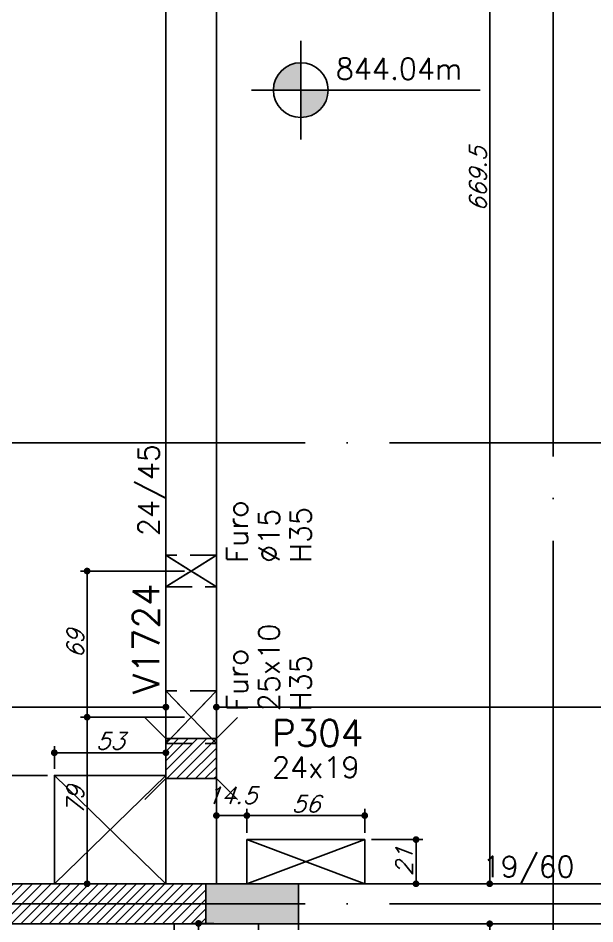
# Model space of a CAD drawing. Header units: millimetres. Extents: x -2368 to 4502, y -2283 to 2217.
# Drawn here: x -963.7 to -689.6, y 645.5 to 1075.9 of the extents above; entities that cross this region are included whole.
import ezdxf
from ezdxf.enums import TextEntityAlignment as Align

# ---------------------------------------------------------------- set-up
doc = ezdxf.new("R2010")
doc.units = ezdxf.units.MM
doc.header["$LTSCALE"] = 50
doc.linetypes.add('EIXO', pattern=[6.800000000000001, 6, -0.4, 0, -0.4])
doc.linetypes.add('HIDDEN', pattern=[0.375, 0.25, -0.125])
for name, color, linetype in [('242', 3, 'Continuous'), ('F-COTAS', 106, 'Continuous'), ('F-COTAS ANCORAGEM', 106, 'Continuous'), ('F-COTAS-FUROS', 50, 'Continuous'), ('F-COTAS-FUROS VIGA', 50, 'Continuous'), ('F-DESNIVEL-1', 254, 'Continuous'), ('F-EIXO', 12, 'EIXO'), ('F-FURO-PAREDE', 2, 'HIDDEN'), ('F-FURO-PAREDE-TEXTOS', 2, 'Continuous'), ('F-LAJES', 3, 'Continuous'), ('F-NÍVEL-PLANTA', 2, 'Continuous'), ('F-PILARES-DIM', 172, 'Continuous'), ('F-PILARES-HACH', 174, 'Continuous'), ('F-PILARES-M', 170, 'Continuous'), ('F-PILARES-N', 170, 'Continuous'), ('F-PILARES-NASCE', 4, 'Continuous'), ('F-PILARES-NOME', 170, 'Continuous'), ('F-PILARES-V', 170, 'Continuous'), ('F-TEXTO', 6, 'Continuous'), ('F-VIGAS', 3, 'Continuous'), ('F-VIGAS-DIM', 2, 'Continuous'), ('F-VIGAS-NOME', 4, 'Continuous'), ('F-VÃO', 1, 'Continuous')]:
    doc.layers.add(name, color=color, linetype=linetype)
doc.styles.add('CP-TEXT-INCL', font='romans.shx', dxfattribs={"oblique": 20})
doc.styles.add('MCP', font='romans.shx')
doc.styles.add('ROMANS', font='romans.shx')
doc.dimstyles.new('CP-COTAS-50', dxfattribs={"dimscale": 0.64, "dimtxt": 12.5, "dimasz": 5, "dimexe": 5, "dimexo": 5, "dimgap": 2.5, "dimtad": 1, "dimdec": 1, "dimdsep": 46, "dimtxsty": 'CP-TEXT-INCL', "dimblk1": 'DOT', "dimblk2": 'DOT', "dimsah": 1, "dimcen": 9, "dimclrd": 256, "dimclre": 256, "dimclrt": 256, "dimadec": 0, "dimazin": 0, "dimtfac": 1, "dimtdec": 1, "dimtmove": 2, "dimatfit": 3, "dimldrblk": 'DOT', "dimfxl": 5, "dimtolj": 1, "dimarcsym": 0})

# ---------------------------------------------------------------- blocks, each defined once
blk = doc.blocks.new('Nível - Planta')
at = {"layer": 'F-NÍVEL-PLANTA'}
h = blk.add_hatch(color=71, dxfattribs=at)
h.paths.add_polyline_path([(-3.5411238e-09, 2.699032e-10), (-3.5411238e-09, 0.260416666936873, 0.4142135623730814), (-0.2604166702080937, 2.699032e-10)])
h.paths.add_polyline_path([(0.2604166631253912, 2.699032e-10), (-3.5411238e-09, 2.699032e-10), (-3.5411238e-09, -0.2604166663970666, 0.4142135623730865)])
for p, q in [((-3.5411238e-09, -0.4687499997300968), (-3.5411238e-09, 0.4687500002699032)), ((-0.4687500035411238, 2.699032e-10), (1.703967649547388, 2.699032e-10))]:
    blk.add_line(p, q, dxfattribs=at)
blk.add_circle((-3.5411238e-09, 2.699032e-10), 0.2604166666666667, dxfattribs=at)
at = {"layer": 'F-TEXTO', "color": 3, "style": 'MCP'}
blk.add_attdef('NÍVEL', (0.3329048316645578, 0.1021140355576442), '', height=0.2, dxfattribs=at)
blk = doc.blocks.new('*U13')
at = {"layer": 'F-EIXO'}
blk.add_line((-2.7418032e-09, 0), (4857.496191245809, -3.359e-13), dxfattribs=at)
at = {"layer": 'F-TEXTO', "style": 'ROMANS'}
blk.add_attdef('EIXO', text='', height=17.5, dxfattribs=at).set_placement((-28.20719999999999, 0), align=Align.MIDDLE_CENTER)
blk = doc.blocks.new('*U20')
at = {"layer": 'F-EIXO'}
blk.add_line((0, 2.7418032e-09), (-3.336e-12, -2828.581274766744), dxfattribs=at)
at = {"layer": 'F-TEXTO', "style": 'ROMANS'}
blk.add_attdef('EIXO', text='', height=17.5, rotation=359.9999999999999, dxfattribs=at).set_placement((3.13e-14, 28.20719999999999), align=Align.MIDDLE_CENTER)
blk = doc.blocks.new('_DOT')
at = {"color": 0, "linetype": 'ByBlock'}
blk.add_line((-0.5, 0), (-1, 0), dxfattribs=at)
at = {"color": 0, "linetype": 'ByBlock', "const_width": 0.5}
blk.add_lwpolyline([(-0.25, 0, 1), (0.25, 0, 1)], format="xyb", close=True, dxfattribs=at)
blk = doc.blocks.new('*D57')
at = {"layer": 'DEFPOINTS', "color": 0, "transparency": 16777216}
for p in [(-1141, 748.4732391664884), (-893.5, 748.4732391664884), (-893.5, 748.4732391664884)]:
    blk.add_point(p, dxfattribs=at)
at = {"layer": 'F-COTAS', "lineweight": -2, "transparency": 16777216}
blk.add_line((-1137.8, 748.4732391664884), (-896.7, 748.4732391664884), dxfattribs=at)
at = {"layer": 'F-COTAS', "lineweight": -2, "transparency": 16777216, "xscale": 3.2, "yscale": 3.2, "zscale": 3.2, "rotation": 180}
blk.add_blockref('_DOT', (-1141, 748.4732391664884), dxfattribs=at)
at = {"layer": 'F-COTAS', "lineweight": -2, "transparency": 16777216, "xscale": 3.2, "yscale": 3.2, "zscale": 3.2}
blk.add_blockref('_DOT', (-893.5, 748.4732391664884), dxfattribs=at)
at = {"layer": 'F-COTAS', "transparency": 16777216, "insert": (-1017.25, 754.0732391664884), "char_height": 8, "attachment_point": 5, "style": 'CP-TEXT-INCL'}
blk.add_mtext('\\A1;247.5', dxfattribs=at)
blk = doc.blocks.new('*D58')
at = {"layer": 'DEFPOINTS', "color": 0, "transparency": 16777216}
for p in [(-869.5000000000001, 748.4732391664884), (-328, 748.4732391664884), (-328, 748.4732391664884)]:
    blk.add_point(p, dxfattribs=at)
at = {"layer": 'F-COTAS', "lineweight": -2, "transparency": 16777216}
blk.add_line((-866.3000000000001, 748.4732391664884), (-331.2, 748.4732391664884), dxfattribs=at)
at = {"layer": 'F-COTAS', "lineweight": -2, "transparency": 16777216, "xscale": 3.2, "yscale": 3.2, "zscale": 3.2, "rotation": 180}
blk.add_blockref('_DOT', (-869.5000000000001, 748.4732391664884), dxfattribs=at)
at = {"layer": 'F-COTAS', "lineweight": -2, "transparency": 16777216, "xscale": 3.2, "yscale": 3.2, "zscale": 3.2}
blk.add_blockref('_DOT', (-328, 748.4732391664884), dxfattribs=at)
at = {"layer": 'F-COTAS', "transparency": 16777216, "insert": (-598.75, 754.0732391664884), "char_height": 8, "attachment_point": 5, "style": 'CP-TEXT-INCL'}
blk.add_mtext('\\A1;541.5', dxfattribs=at)
blk = doc.blocks.new('*D78')
at = {"layer": 'DEFPOINTS', "color": 0, "transparency": 16777216}
for p in [(-739.6199640387788, 645.5000000000011), (-739.6199640387814, 645.5000000000011), (-739.6199640387788, 213.500000000001)]:
    blk.add_point(p, dxfattribs=at)
at = {"layer": 'F-COTAS', "lineweight": -2, "transparency": 16777216}
blk.add_line((-739.6199640387813, 216.700000000001), (-739.6199640387814, 642.3000000000011), dxfattribs=at)
at = {"layer": 'F-COTAS', "lineweight": -2, "transparency": 16777216, "xscale": 3.2, "yscale": 3.2, "zscale": 3.2}
for p, rotation in [((-739.6199640387814, 645.5000000000011), 90), ((-739.6199640387813, 213.500000000001), 270)]:
    blk.add_blockref('_DOT', p, dxfattribs=dict(at, rotation=rotation))
at = {"layer": 'F-COTAS', "transparency": 16777216, "insert": (-745.2199640387812, 429.5000000000012), "char_height": 8, "attachment_point": 5, "rotation": 90, "style": 'CP-TEXT-INCL'}
blk.add_mtext('\\A1;432', dxfattribs=at)
blk = doc.blocks.new('*D79')
at = {"layer": 'DEFPOINTS', "color": 0, "transparency": 16777216}
for p in [(-739.6199640387788, 1334.000000000001), (-739.619964038782, 1334.000000000001), (-739.6199640387788, 664.5000000000011)]:
    blk.add_point(p, dxfattribs=at)
at = {"layer": 'F-COTAS', "lineweight": -2, "transparency": 16777216}
blk.add_line((-739.6199640387817, 667.7000000000012), (-739.619964038782, 1330.800000000001), dxfattribs=at)
at = {"layer": 'F-COTAS', "lineweight": -2, "transparency": 16777216, "xscale": 3.2, "yscale": 3.2, "zscale": 3.2}
for p, rotation in [((-739.619964038782, 1334.000000000001), 90), ((-739.6199640387817, 664.5000000000011), 270)]:
    blk.add_blockref('_DOT', p, dxfattribs=dict(at, rotation=rotation))
at = {"layer": 'F-COTAS', "transparency": 16777216, "insert": (-745.2199640387814, 999.2500000000013), "char_height": 8, "attachment_point": 5, "rotation": 90, "style": 'CP-TEXT-INCL'}
blk.add_mtext('\\A1;669.5', dxfattribs=at)
blk = doc.blocks.new('*D145')
at = {"layer": 'DEFPOINTS', "color": 0, "transparency": 16777216}
for p in [(-980.5, 645.5000000000009), (-849.5, 627.5314984011832), (-849.5, 579.3069353274914)]:
    blk.add_point(p, dxfattribs=at)
at = {"layer": 'F-COTAS', "lineweight": -2, "transparency": 16777216}
for p, q in [((-980.5, 642.3000000000009), (-980.5, 576.1069353274913)), ((-849.5, 624.3314984011831), (-849.5, 576.1069353274913)), ((-977.3, 579.3069353274914), (-852.7, 579.3069353274914))]:
    blk.add_line(p, q, dxfattribs=at)
at = {"layer": 'F-COTAS', "lineweight": -2, "transparency": 16777216, "xscale": 3.2, "yscale": 3.2, "zscale": 3.2, "rotation": 180}
blk.add_blockref('_DOT', (-980.5, 579.3069353274914), dxfattribs=at)
at = {"layer": 'F-COTAS', "lineweight": -2, "transparency": 16777216, "xscale": 3.2, "yscale": 3.2, "zscale": 3.2}
blk.add_blockref('_DOT', (-849.5, 579.3069353274914), dxfattribs=at)
at = {"layer": 'F-COTAS', "transparency": 16777216, "insert": (-915, 584.9069353274914), "char_height": 8, "attachment_point": 5, "style": 'CP-TEXT-INCL'}
blk.add_mtext('\\A1;131', dxfattribs=at)
blk = doc.blocks.new('*D146')
at = {"layer": 'DEFPOINTS', "color": 0, "transparency": 16777216}
for p in [(-946.5000000000005, 716.0000000000011), (-970.050841099322, 664.5000000000011), (-946.5000000000005, 664.5000000000011)]:
    blk.add_point(p, dxfattribs=at)
at = {"layer": 'F-COTAS', "lineweight": -2, "transparency": 16777216}
for p, q in [((-949.7000000000005, 716.0000000000011), (-973.2508410993221, 716.0000000000011)), ((-970.050841099322, 712.8000000000011), (-970.050841099322, 667.7000000000012)), ((-949.7000000000005, 664.5000000000011), (-973.2508410993221, 664.5000000000011))]:
    blk.add_line(p, q, dxfattribs=at)
at = {"layer": 'F-COTAS', "lineweight": -2, "transparency": 16777216, "xscale": 3.2, "yscale": 3.2, "zscale": 3.2}
for p, rotation in [((-970.050841099322, 716.0000000000011), 90), ((-970.050841099322, 664.5000000000011), 270)]:
    blk.add_blockref('_DOT', p, dxfattribs=dict(at, rotation=rotation))
at = {"layer": 'F-COTAS', "transparency": 16777216, "insert": (-975.6508410993217, 690.2500000000014), "char_height": 8, "attachment_point": 5, "rotation": 90, "style": 'CP-TEXT-INCL'}
blk.add_mtext('\\A1;51.5', dxfattribs=at)
blk = doc.blocks.new('*D147')
at = {"layer": 'DEFPOINTS', "color": 0, "transparency": 16777216}
for p in [(-893.5, 726.7850048652508), (-946.5, 716.0000000000009), (-893.5, 716.0000000000009)]:
    blk.add_point(p, dxfattribs=at)
at = {"layer": 'F-COTAS', "lineweight": -2, "transparency": 16777216}
for p, q in [((-946.5, 719.200000000001), (-946.5, 729.9850048652509)), ((-893.5, 719.200000000001), (-893.5, 729.9850048652509)), ((-943.3, 726.7850048652508), (-896.7, 726.7850048652508))]:
    blk.add_line(p, q, dxfattribs=at)
at = {"layer": 'F-COTAS', "lineweight": -2, "transparency": 16777216, "xscale": 3.2, "yscale": 3.2, "zscale": 3.2, "rotation": 180}
blk.add_blockref('_DOT', (-946.5, 726.7850048652508), dxfattribs=at)
at = {"layer": 'F-COTAS', "lineweight": -2, "transparency": 16777216, "xscale": 3.2, "yscale": 3.2, "zscale": 3.2}
blk.add_blockref('_DOT', (-893.5, 726.7850048652508), dxfattribs=at)
at = {"layer": 'F-COTAS', "transparency": 16777216, "insert": (-920, 732.3850048652508), "char_height": 8, "attachment_point": 5, "style": 'CP-TEXT-INCL'}
blk.add_mtext('\\A1;53', dxfattribs=at)
blk = doc.blocks.new('*U294')
at = {"layer": 'F-VÃO'}
for p, q in [((0, 0), (56, 21)), ((0, 21), (56, 0))]:
    blk.add_line(p, q, dxfattribs=at)
at = {"layer": 'F-VÃO', "color": 3}
blk.add_lwpolyline([(0, 0), (56, 0), (56, 21), (0, 21)], close=True, dxfattribs=at)
blk = doc.blocks.new('*D336')
at = {"layer": 'DEFPOINTS', "color": 0, "transparency": 16777216}
for p in [(-799.0152219950768, 685.499999999862), (-774.6328736331379, 685.499999999862), (-797.4353143380145, 664.4999999999966)]:
    blk.add_point(p, dxfattribs=at)
at = {"layer": 'F-COTAS-FUROS', "lineweight": -2, "transparency": 16777216}
for p, q in [((-795.8152219950767, 685.499999999862), (-771.4328736331379, 685.499999999862)), ((-774.6328736331379, 667.6999999999966), (-774.6328736331379, 682.2999999998619)), ((-794.2353143380144, 664.4999999999966), (-771.4328736331379, 664.4999999999966))]:
    blk.add_line(p, q, dxfattribs=at)
at = {"layer": 'F-COTAS-FUROS', "lineweight": -2, "transparency": 16777216, "xscale": 3.2, "yscale": 3.2, "zscale": 3.2}
for p, rotation in [((-774.6328736331379, 685.499999999862), 90), ((-774.6328736331379, 664.4999999999966), 270)]:
    blk.add_blockref('_DOT', p, dxfattribs=dict(at, rotation=rotation))
at = {"layer": 'F-COTAS-FUROS', "transparency": 16777216, "insert": (-780.2328736331376, 674.9999999999294), "char_height": 8, "attachment_point": 5, "rotation": 90, "style": 'CP-TEXT-INCL'}
blk.add_mtext('\\A1;21', dxfattribs=at)
blk = doc.blocks.new('*D337')
at = {"layer": 'DEFPOINTS', "color": 0, "transparency": 16777216}
for p in [(-855.0152219950763, 696.9210339259879), (-869.5, 690.8781959529697), (-855.0152219950763, 685.4999999998618)]:
    blk.add_point(p, dxfattribs=at)
at = {"layer": 'F-COTAS-FUROS', "lineweight": -2, "transparency": 16777216}
for p, q in [((-869.5, 694.0781959529697), (-869.5, 700.121033925988)), ((-855.0152219950763, 688.6999999998618), (-855.0152219950763, 700.121033925988)), ((-866.3, 696.9210339259879), (-858.2152219950764, 696.9210339259879))]:
    blk.add_line(p, q, dxfattribs=at)
at = {"layer": 'F-COTAS-FUROS', "lineweight": -2, "transparency": 16777216, "xscale": 3.2, "yscale": 3.2, "zscale": 3.2, "rotation": 180}
blk.add_blockref('_DOT', (-869.5, 696.9210339259879), dxfattribs=at)
at = {"layer": 'F-COTAS-FUROS', "lineweight": -2, "transparency": 16777216, "xscale": 3.2, "yscale": 3.2, "zscale": 3.2}
blk.add_blockref('_DOT', (-855.0152219950763, 696.9210339259879), dxfattribs=at)
at = {"layer": 'F-COTAS-FUROS', "transparency": 16777216, "insert": (-862.2576109975382, 706.5210339259879), "char_height": 8, "attachment_point": 5, "style": 'CP-TEXT-INCL'}
blk.add_mtext('\\A1;14.5', dxfattribs=at)
blk = doc.blocks.new('*D338')
at = {"layer": 'DEFPOINTS', "color": 0, "transparency": 16777216}
for p in [(-799.0152219950763, 696.921033925988), (-855.0152219950763, 685.4999999998618), (-799.0152219950763, 685.4999999998618)]:
    blk.add_point(p, dxfattribs=at)
at = {"layer": 'F-COTAS-FUROS', "lineweight": -2, "transparency": 16777216}
for p, q in [((-855.0152219950763, 688.6999999998618), (-855.0152219950763, 700.1210339259881)), ((-799.0152219950763, 688.6999999998618), (-799.0152219950763, 700.1210339259881)), ((-851.8152219950763, 696.921033925988), (-802.2152219950764, 696.921033925988))]:
    blk.add_line(p, q, dxfattribs=at)
at = {"layer": 'F-COTAS-FUROS', "lineweight": -2, "transparency": 16777216, "xscale": 3.2, "yscale": 3.2, "zscale": 3.2, "rotation": 180}
blk.add_blockref('_DOT', (-855.0152219950763, 696.921033925988), dxfattribs=at)
at = {"layer": 'F-COTAS-FUROS', "lineweight": -2, "transparency": 16777216, "xscale": 3.2, "yscale": 3.2, "zscale": 3.2}
blk.add_blockref('_DOT', (-799.0152219950763, 696.921033925988), dxfattribs=at)
at = {"layer": 'F-COTAS-FUROS', "transparency": 16777216, "insert": (-827.0152219950763, 702.521033925988), "char_height": 8, "attachment_point": 5, "style": 'CP-TEXT-INCL'}
blk.add_mtext('\\A1;56', dxfattribs=at)
blk = doc.blocks.new('*D428')
at = {"layer": 'DEFPOINTS', "color": 0, "linetype": 'Continuous', "transparency": 16777216}
for p in [(-881.5000000000005, 743.6887680000002), (-930.9296319905843, 664.4999999999966), (-909.1564578551775, 664.4999999999966)]:
    blk.add_point(p, dxfattribs=at)
at = {"layer": 'F-COTAS-FUROS VIGA', "linetype": 'Continuous', "lineweight": -2, "transparency": 16777216}
for p, q in [((-884.7000000000005, 743.6887680000002), (-934.1296319905844, 743.6887680000002)), ((-930.9296319905843, 740.4887680000002), (-930.9296319905843, 667.6999999999966)), ((-912.3564578551775, 664.4999999999966), (-934.1296319905844, 664.4999999999966))]:
    blk.add_line(p, q, dxfattribs=at)
at = {"layer": 'F-COTAS-FUROS VIGA', "linetype": 'Continuous', "lineweight": -2, "transparency": 16777216, "xscale": 3.2, "yscale": 3.2, "zscale": 3.2}
for p, rotation in [((-930.9296319905843, 743.6887680000002), 90), ((-930.9296319905843, 664.4999999999966), 270)]:
    blk.add_blockref('_DOT', p, dxfattribs=dict(at, rotation=rotation))
at = {"layer": 'F-COTAS-FUROS VIGA', "linetype": 'Continuous', "transparency": 16777216, "insert": (-936.529631990584, 704.0943839999986), "char_height": 8, "attachment_point": 5, "rotation": 90, "style": 'CP-TEXT-INCL'}
blk.add_mtext('\\A1;79', dxfattribs=at)
blk = doc.blocks.new('*D429')
at = {"layer": 'DEFPOINTS', "color": 0, "linetype": 'Continuous', "transparency": 16777216}
for p in [(-930.9296319905853, 813.1321640000001), (-881.5000000000005, 813.1321640000001), (-881.5000000000005, 743.6887680000002)]:
    blk.add_point(p, dxfattribs=at)
at = {"layer": 'F-COTAS-FUROS VIGA', "linetype": 'Continuous', "lineweight": -2, "transparency": 16777216}
for p, q in [((-884.7000000000005, 813.1321640000001), (-934.1296319905854, 813.1321640000001)), ((-930.9296319905852, 746.8887680000003), (-930.9296319905853, 809.9321640000001)), ((-884.7000000000005, 743.6887680000002), (-934.1296319905853, 743.6887680000002))]:
    blk.add_line(p, q, dxfattribs=at)
at = {"layer": 'F-COTAS-FUROS VIGA', "linetype": 'Continuous', "lineweight": -2, "transparency": 16777216, "xscale": 3.2, "yscale": 3.2, "zscale": 3.2}
for p, rotation in [((-930.9296319905853, 813.1321640000001), 90), ((-930.9296319905852, 743.6887680000002), 270)]:
    blk.add_blockref('_DOT', p, dxfattribs=dict(at, rotation=rotation))
at = {"layer": 'F-COTAS-FUROS VIGA', "linetype": 'Continuous', "transparency": 16777216, "insert": (-936.5296319905849, 778.4104660000004), "char_height": 8, "attachment_point": 5, "rotation": 90, "style": 'CP-TEXT-INCL'}
blk.add_mtext('\\A1;69', dxfattribs=at)
blk = doc.blocks.new('*D448')
at = {"layer": 'DEFPOINTS', "color": 0, "linetype": 'Continuous', "transparency": 16777216}
for p in [(-867.5447766518414, 645.6665580000031), (-877.9898444839654, 616.0527490000011), (-840.0000000000005, 616.0527490000011)]:
    blk.add_point(p, dxfattribs=at)
at = {"layer": 'F-COTAS-FUROS VIGA', "linetype": 'Continuous', "lineweight": -2, "transparency": 16777216}
for p, q in [((-870.7447766518414, 645.6665580000031), (-881.1898444839654, 645.6665580000031)), ((-877.9898444839654, 642.466558000003), (-877.9898444839654, 619.2527490000011)), ((-843.2000000000005, 616.0527490000011), (-881.1898444839654, 616.0527490000011))]:
    blk.add_line(p, q, dxfattribs=at)
at = {"layer": 'F-COTAS-FUROS VIGA', "linetype": 'Continuous', "lineweight": -2, "transparency": 16777216, "xscale": 3.2, "yscale": 3.2, "zscale": 3.2}
for p, rotation in [((-877.9898444839654, 645.6665580000031), 90), ((-877.9898444839654, 616.0527490000011), 270)]:
    blk.add_blockref('_DOT', p, dxfattribs=dict(at, rotation=rotation))
at = {"layer": 'F-COTAS-FUROS VIGA', "linetype": 'Continuous', "transparency": 16777216, "insert": (-883.5898444839651, 630.8596535000022), "char_height": 8, "attachment_point": 5, "rotation": 90, "style": 'CP-TEXT-INCL'}
blk.add_mtext('\\A1;30', dxfattribs=at)
blk = doc.blocks.new('*D511')
at = {"layer": 'DEFPOINTS', "color": 0, "transparency": 16777216}
for p in [(-1005.049999999998, 645.5000000000011), (-1001.33809656921, 645.5000000000011), (-820.5000000000005, 539.9999999998869)]:
    blk.add_point(p, dxfattribs=at)
at = {"layer": 'F-COTAS ANCORAGEM', "lineweight": -2, "transparency": 16777216}
for p, q in [((-1001.849999999998, 645.5000000000011), (-998.1380965692099, 645.5000000000011)), ((-1001.33809656921, 543.1999999998869), (-1001.33809656921, 642.3000000000011)), ((-823.7000000000005, 539.9999999998869), (-1004.53809656921, 539.9999999998869))]:
    blk.add_line(p, q, dxfattribs=at)
at = {"layer": 'F-COTAS ANCORAGEM', "lineweight": -2, "transparency": 16777216, "xscale": 3.2, "yscale": 3.2, "zscale": 3.2}
for p, rotation in [((-1001.33809656921, 645.5000000000011), 90), ((-1001.33809656921, 539.9999999998869), 270)]:
    blk.add_blockref('_DOT', p, dxfattribs=dict(at, rotation=rotation))
at = {"layer": 'F-COTAS ANCORAGEM', "transparency": 16777216, "insert": (-1006.93809656921, 592.7499999999442), "char_height": 8, "attachment_point": 5, "rotation": 90, "style": 'CP-TEXT-INCL'}
blk.add_mtext('\\A1;106', dxfattribs=at)

msp = doc.modelspace()

# ---------------------------------------------------------------- hatches: boundary and pattern name
at = {"layer": 'F-DESNIVEL-1'}
msp.add_hatch(color=256, dxfattribs=at).paths.add_polyline_path([(-830.5, 664.5000000000009), (-874.5, 664.5000000000009), (-874.5, 645.5000000000009), (-830.5, 645.5000000000009)])
at = {"layer": 'F-PILARES-HACH', "linetype": 'Continuous'}
h = msp.add_hatch(dxfattribs=at)
h.set_pattern_fill('ANSI31', color=256, style=0)
h.set_pattern_definition([(45, (0, 0), (-2.245064030267288, 2.245064030267288), [])])
h.paths.add_polyline_path([(-893.5, 714.5), (-869.5, 714.5), (-869.5, 733.5), (-893.5, 733.5)], flags=16)
h = msp.add_hatch(dxfattribs=at)
h.set_pattern_fill('ANSI31', color=256, style=0)
h.set_pattern_definition([(45, (0, 10000), (-2.245064030267288, 2.245064030267288), [])])
h.paths.add_polyline_path([(-980.5, 645.5000000000009), (-874.5, 645.5000000000009), (-874.5, 664.5000000000009), (-980.5, 664.5000000000009)], flags=16)

# ---------------------------------------------------------------- linework, layer by layer
at = {"layer": '242', "linetype": 'Continuous'}
msp.add_line((-881.5, 724), (-881.5, 724), dxfattribs=at)
at = {"layer": 'F-DESNIVEL-1'}
msp.add_lwpolyline([(-830.5, 664.5000000000009), (-874.5, 664.5000000000009), (-874.5, 645.5000000000009), (-830.5, 645.5000000000009)], close=True, dxfattribs=at)
at = {"layer": 'F-FURO-PAREDE'}
for points in [[(-881.5, 813.1321640000006), (-869.5, 805.6321640000006), (-869.5, 820.6321640000006), (-881.5, 813.1321640000006), (-869.5, 820.6321640000006), (-893.5, 820.6321640000006), (-881.5, 813.1321640000006), (-893.5, 820.6321640000006), (-893.5, 805.6321640000006), (-881.5, 813.1321640000006), (-893.5, 805.6321640000006), (-869.5, 805.6321640000006), (-881.5, 813.1321640000006)], [(-881.5, 743.6887680000009), (-869.5, 731.1887680000009), (-869.5, 756.1887680000009), (-881.5, 743.6887680000009), (-869.5, 756.1887680000009), (-893.5, 756.1887680000009), (-881.5, 743.6887680000009), (-893.5, 756.1887680000009), (-893.5, 731.1887680000009), (-881.5, 743.6887680000009), (-893.5, 731.1887680000009), (-869.5, 731.1887680000009), (-881.5, 743.6887680000009)]]:
    msp.add_lwpolyline(points, dxfattribs=at)
at = {"layer": 'F-LAJES', "linetype": 'Continuous'}
msp.add_line((-889.5, 232.5000000000009), (-889.5, 645.5000000000009), dxfattribs=at)
msp.add_lwpolyline([(-893.5, 664.5000000000009), (-893.5, 716.0000000000009), (-946.5, 716.0000000000009), (-946.5, 664.5000000000009), (-893.5, 664.5000000000009)], dxfattribs=at)
at = {"layer": 'F-PILARES-M', "linetype": 'Continuous'}
msp.add_lwpolyline([(-830.5, 664.5000000000009), (-874.5, 664.5000000000009), (-874.5, 645.5000000000009), (-830.5, 645.5000000000009), (-830.5, 664.5000000000009)], dxfattribs=at)
at = {"layer": 'F-PILARES-N', "linetype": 'Continuous'}
msp.add_lwpolyline([(-893.5, 714.5), (-869.5, 714.5), (-869.5, 733.5), (-893.5, 733.5), (-893.5, 714.5)], dxfattribs=at)
at = {"layer": 'F-PILARES-NASCE', "linetype": 'Continuous'}
for p, q in [((-893.5, 733.5), (-903.5, 743.5)), ((-869.5, 733.5), (-859.5, 743.5)), ((-893.5, 714.5), (-903.5, 704.5)), ((-869.5, 714.5), (-859.5, 704.5))]:
    msp.add_line(p, q, dxfattribs=at)
at = {"layer": 'F-PILARES-V', "linetype": 'Continuous'}
msp.add_lwpolyline([(-980.5, 645.5000000000009), (-874.5, 645.5000000000009), (-874.5, 664.5000000000009), (-980.5, 664.5000000000009), (-980.5, 645.5000000000009)], dxfattribs=at)
at = {"layer": 'F-VIGAS'}
for points in [[(-869.5, 664.5000000000009), (-869.5, 1334.000000000001)], [(-893.5, 1315.000000000001), (-893.5, 664.5000000000009)], [(-490.5, 664.5000000000009), (-830.5, 664.5000000000009)], [(-849.5, 645.5000000000009), (-849.5, 194.5000000000009)], [(-830.5, 645.5000000000009), (-490.5, 645.5000000000009)], [(-830.5, 194.5000000000009), (-830.5, 645.5000000000009)]]:
    msp.add_lwpolyline(points, dxfattribs=at)
at = {"layer": 'F-VÃO', "linetype": 'Continuous'}
for p, q in [((-893.5, 664.5000000000009), (-946.5, 716.0000000000009)), ((-893.5, 716.0000000000009), (-946.5, 664.5000000000009))]:
    msp.add_line(p, q, dxfattribs=at)

# ---------------------------------------------------------------- block references
at = {"layer": 'F-EIXO', "linetype": 'Continuous'}
for name, p in [('*U20', (-709.5, 1847.819934502514)), ('*U13', (-1807.51685879624, 874.0000000000027)), ('*U13', (-1807.51685879624, 655.0000000000027))]:
    msp.add_blockref(name, p, dxfattribs=at)
at = {"layer": 'F-NÍVEL-PLANTA', "linetype": 'Continuous', "xscale": 50, "yscale": 50, "zscale": 50}
msp.add_blockref('Nível - Planta', (-829.4010795889681, 1041.694708394909), dxfattribs=at).add_auto_attribs({'NÍVEL': '844.04m'})
at = {"layer": 'F-VÃO'}
msp.add_blockref('*U294', (-855.0152219950763, 664.4999999998618), dxfattribs=at)

# ---------------------------------------------------------------- texts
at = {"layer": 'F-FURO-PAREDE-TEXTOS', "linetype": 'Continuous', "style": 'MCP'}
for s, p in [('Furo', (-854.5, 817.0238632908158)), ('%%c15', (-839.5, 817.0238632908158)), ('H35', (-824.5, 817.0238632908158)), ('25x10', (-839.5, 746.5638002237065)), ('Furo', (-854.5, 746.5638002237065)), ('H35', (-824.5, 746.5638002237065))]:
    msp.add_text(s, height=10, rotation=90, dxfattribs=at).set_placement(p)
at = {"layer": 'F-PILARES-DIM', "linetype": 'Continuous', "style": 'MCP'}
msp.add_text('24x19', height=10, dxfattribs=at).set_placement((-843.0536933160276, 714.8587521727527))
at = {"layer": 'F-PILARES-NOME', "linetype": 'Continuous', "style": 'MCP'}
msp.add_text('P304', height=12.5, dxfattribs=at).set_placement((-843.0536933160276, 729.8587521727527))
at = {"layer": 'F-VIGAS-DIM', "linetype": 'Continuous', "style": 'MCP'}
msp.add_text('24/45', height=10, rotation=90, dxfattribs=at).set_placement((-896.625, 829.7492268614233))
msp.add_text('19/60', height=10, dxfattribs=at).set_placement((-743, 667.6250000000009))
at = {"layer": 'F-VIGAS-NOME', "linetype": 'Continuous', "style": 'MCP'}
msp.add_text('V1724', height=12.5, rotation=90, dxfattribs=at).set_placement((-896.625, 754.7492268614233))

# ---------------------------------------------------------------- dimensions: what is measured, and where the dimension line sits
at = {"layer": 'F-COTAS'}
for base, p1, p2, angle, picture, middle in [((-739.619964038782, 1334.000000000001), (-739.6199640387786, 664.5000000000009), (-739.6199640387786, 1334.000000000001), 270, '*D79', (-745.2199640387814, 999.2500000000013)), ((-893.5, 748.4732391664884), (-1141, 748.4732391664884), (-893.5, 748.4732391664884), 180, '*D57', (-1017.25, 754.0732391664884)), ((-328, 748.4732391664884), (-869.5000000000001, 748.4732391664884), (-328, 748.4732391664884), 180, '*D58', (-598.75, 754.0732391664884)), ((-970.050841099322, 664.5000000000011), (-946.5, 716.0000000000009), (-946.5, 664.5000000000009), 90, '*D146', (-975.6508410993217, 690.2500000000014)), ((-739.6199640387814, 645.5000000000011), (-739.6199640387786, 213.5000000000009), (-739.6199640387786, 645.5000000000009), 270, '*D78', (-745.2199640387812, 429.5000000000012))]:
    dim = msp.add_linear_dim(base=base, p1=p1, p2=p2, angle=angle, dimstyle='CP-COTAS-50', dxfattribs=at)
    dim.commit()
    dim.dimension.update_dxf_attribs({"geometry": picture, "text_midpoint": middle})
for base, p1, p2, picture, middle in [((-893.5, 726.7850048652508), (-946.5, 716.0000000000009), (-893.5, 716.0000000000009), '*D147', (-920, 732.3850048652508)), ((-849.5, 579.3069353274914), (-980.5, 645.5000000000009), (-849.5, 627.5314984011832), '*D145', (-915, 584.9069353274914))]:
    dim = msp.add_linear_dim(base=base, p1=p1, p2=p2, dimstyle='CP-COTAS-50', dxfattribs=at)
    dim.commit()
    dim.dimension.update_dxf_attribs({"geometry": picture, "text_midpoint": middle})
at = {"layer": 'F-COTAS ANCORAGEM'}
dim = msp.add_linear_dim(base=(-1001.33809656921, 645.5000000000011), p1=(-820.5, 539.9999999998867), p2=(-1005.049999999998, 645.5000000000009), angle=90, dimstyle='CP-COTAS-50', override={"dimdec": 0, "dimfxl": 7.5}, dxfattribs=at)
dim.commit()
dim.dimension.update_dxf_attribs({"geometry": '*D511', "text_midpoint": (-1006.93809656921, 592.7499999999442)})
at = {"layer": 'F-COTAS-FUROS'}
for base, p1, p2, picture, middle in [((-855.0152219950763, 696.9210339259879), (-869.5, 690.8781959529697), (-855.0152219950763, 685.4999999998618), '*D337', (-862.2576109975382, 706.5210339259879)), ((-799.0152219950763, 696.921033925988), (-855.0152219950763, 685.4999999998618), (-799.0152219950763, 685.4999999998618), '*D338', (-827.0152219950763, 702.521033925988))]:
    dim = msp.add_linear_dim(base=base, p1=p1, p2=p2, dimstyle='CP-COTAS-50', override={"dimfxl": 7.5}, dxfattribs=at)
    dim.commit()
    dim.dimension.update_dxf_attribs({"geometry": picture, "text_midpoint": middle})
dim = msp.add_linear_dim(base=(-774.6328736331379, 685.499999999862), p1=(-797.435314338014, 664.4999999999964), p2=(-799.0152219950763, 685.4999999998618), angle=90, dimstyle='CP-COTAS-50', override={"dimfxl": 7.5}, dxfattribs=at)
dim.commit()
dim.dimension.update_dxf_attribs({"geometry": '*D336', "text_midpoint": (-780.2328736331376, 674.9999999999294)})
at = {"layer": 'F-COTAS-FUROS VIGA', "linetype": 'Continuous'}
for base, p1, p2, angle, picture, middle in [((-930.9296319905853, 813.1321640000001), (-881.5, 743.688768), (-881.5, 813.1321639999996), 90, '*D429', (-936.5296319905849, 778.4104660000004)), ((-930.9296319905843, 664.4999999999966), (-881.5, 743.688768), (-909.156457855177, 664.4999999999964), 90, '*D428', (-936.529631990584, 704.0943839999986)), ((-877.9898444839654, 616.0527490000011), (-867.544776651841, 645.6665580000029), (-840, 616.0527490000009), 270, '*D448', (-883.5898444839651, 630.8596535000022))]:
    dim = msp.add_linear_dim(base=base, p1=p1, p2=p2, angle=angle, dimstyle='CP-COTAS-50', override={"dimdec": 0, "dimfxl": 7.5}, dxfattribs=at)
    dim.commit()
    dim.dimension.update_dxf_attribs({"geometry": picture, "text_midpoint": middle})

doc.saveas('drawing.dxf')
